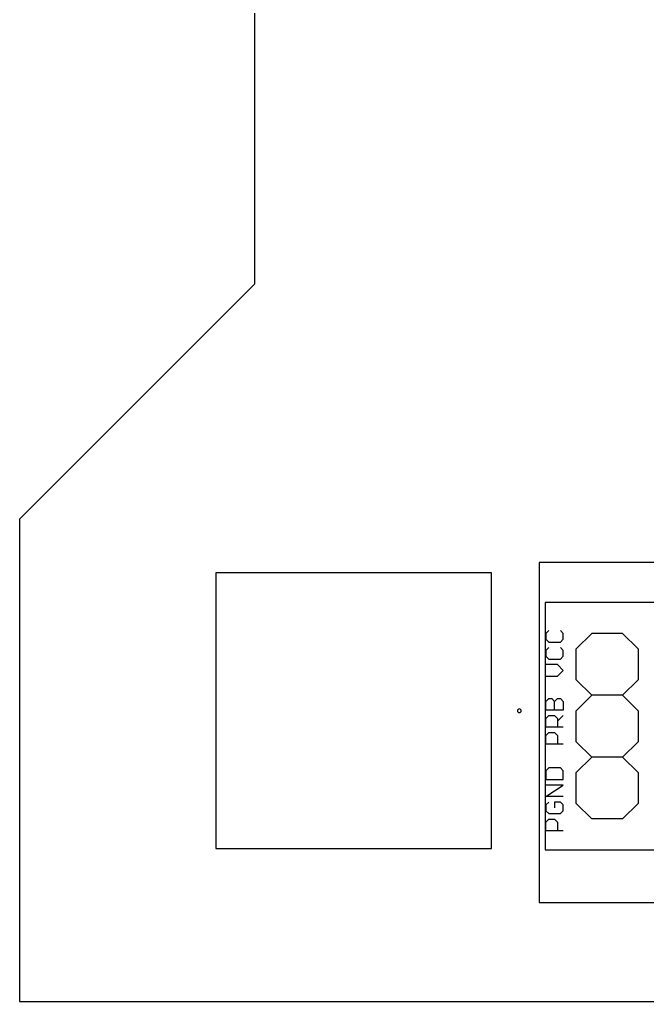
# Model space of a CAD drawing. Extents: x 0 to 11.5, y 0 to 11.2.
# Drawn here: x 0 to 1.015, y 0 to 1.588 of the extents above; entities that cross this region are included whole.
import ezdxf

# ---------------------------------------------------------------- set-up
doc = ezdxf.new("R2010")
doc.units = 0
for name, color, linetype in [('20', 53, 'CONTINUOUS'), ('21', 253, 'CONTINUOUS'), ('22', 253, 'CONTINUOUS')]:
    doc.layers.add(name, color=color, linetype=linetype)

msp = doc.modelspace()

# ---------------------------------------------------------------- linework, layer by layer
at = {"layer": '20'}
for p, q in [((0.38, 10.06), (0.38, 1.16)), ((0.38, 1.16), (0, 0.78)), ((0, 0.78), (0, 0)), ((0, 0), (11.21, 0))]:
    msp.add_line(p, q, dxfattribs=at)
at = {"layer": '21'}
for p, q in [((1.76, 0.71), (0.84, 0.71)), ((0.84, 0.71), (0.84, 0.16)), ((0.763, 0.693), (0.317, 0.693)), ((0.317, 0.693), (0.317, 0.247)), ((0.763, 0.247), (0.763, 0.693)), ((0.855647, 0.59993), (0.850976, 0.595259)), ((0.850976, 0.595259), (0.850976, 0.585918)), ((0.879, 0.595259), (0.874329, 0.59993)), ((0.879, 0.585918), (0.879, 0.595259)), ((0.925, 0.595), (0.9, 0.57)), ((0.975, 0.595), (0.925, 0.595)), ((1, 0.57), (0.975, 0.595)), ((0.850976, 0.585918), (0.855647, 0.581247)), ((0.855647, 0.572306), (0.850976, 0.567635)), ((0.855647, 0.581247), (0.874329, 0.581247)), ((0.874329, 0.581247), (0.879, 0.585918)), ((0.879, 0.567635), (0.874329, 0.572306)), ((0.850976, 0.567635), (0.850976, 0.558294)), ((0.850976, 0.558294), (0.855647, 0.553624)), ((0.874329, 0.553624), (0.879, 0.558294)), ((0.879, 0.558294), (0.879, 0.567635)), ((0.9, 0.52), (0.9, 0.57)), ((1, 0.57), (1, 0.52)), ((0.869659, 0.544683), (0.850976, 0.544683)), ((0.855647, 0.553624), (0.874329, 0.553624)), ((0.879, 0.535341), (0.869659, 0.544683)), ((0.850976, 0.526), (0.869659, 0.526)), ((0.869659, 0.526), (0.879, 0.535341)), ((0.925, 0.495), (0.9, 0.52)), ((1, 0.52), (0.975, 0.495)), ((0.9, 0.47), (0.925, 0.495)), ((0.975, 0.495), (0.925, 0.495)), ((0.975, 0.495), (1, 0.47)), ((0.850976, 0.485259), (0.855647, 0.48993)), ((0.850976, 0.471247), (0.850976, 0.485259)), ((0.855647, 0.48993), (0.860317, 0.48993)), ((0.860317, 0.48993), (0.864988, 0.485259)), ((0.864988, 0.485259), (0.869659, 0.48993)), ((0.864988, 0.471247), (0.864988, 0.485259)), ((0.869659, 0.48993), (0.874329, 0.48993)), ((0.874329, 0.48993), (0.879, 0.485259)), ((0.879, 0.485259), (0.879, 0.471247)), ((0.879, 0.471247), (0.850976, 0.471247)), ((0.850976, 0.457635), (0.855647, 0.462306)), ((0.855647, 0.462306), (0.864988, 0.462306)), ((0.864988, 0.462306), (0.869659, 0.457635)), ((0.869659, 0.452965), (0.879, 0.462306)), ((0.9, 0.42), (0.9, 0.47)), ((1, 0.47), (1, 0.42)), ((0.850976, 0.443624), (0.850976, 0.457635)), ((0.869659, 0.457635), (0.869659, 0.443624)), ((0.879, 0.443624), (0.850976, 0.443624)), ((0.850976, 0.430012), (0.855647, 0.434683)), ((0.850976, 0.416), (0.850976, 0.430012)), ((0.855647, 0.434683), (0.864988, 0.434683)), ((0.864988, 0.434683), (0.869659, 0.430012)), ((0.869659, 0.430012), (0.869659, 0.416)), ((0.879, 0.416), (0.850976, 0.416)), ((0.925, 0.395), (0.9, 0.42)), ((1, 0.42), (0.975, 0.395)), ((0.9, 0.37), (0.925, 0.395)), ((0.975, 0.395), (0.925, 0.395)), ((0.975, 0.395), (1, 0.37)), ((0.855647, 0.377553), (0.850976, 0.372883)), ((0.850976, 0.372883), (0.850976, 0.358871)), ((0.874329, 0.377553), (0.855647, 0.377553)), ((0.879, 0.372883), (0.874329, 0.377553)), ((0.879, 0.358871), (0.879, 0.372883)), ((0.9, 0.32), (0.9, 0.37)), ((1, 0.37), (1, 0.32)), ((0.850976, 0.358871), (0.879, 0.358871)), ((0.850976, 0.331247), (0.879, 0.34993)), ((0.879, 0.34993), (0.850976, 0.34993)), ((0.879, 0.331247), (0.850976, 0.331247)), ((0.855647, 0.322306), (0.850976, 0.317635)), ((0.850976, 0.317635), (0.850976, 0.308294)), ((0.874329, 0.322306), (0.864988, 0.322306)), ((0.864988, 0.322306), (0.864988, 0.312965)), ((0.879, 0.317635), (0.874329, 0.322306)), ((0.879, 0.308294), (0.879, 0.317635)), ((0.925, 0.295), (0.9, 0.32)), ((1, 0.32), (0.975, 0.295)), ((0.850976, 0.308294), (0.855647, 0.303624)), ((0.855647, 0.303624), (0.874329, 0.303624)), ((0.874329, 0.303624), (0.879, 0.308294)), ((0.850976, 0.290012), (0.855647, 0.294683)), ((0.850976, 0.276), (0.850976, 0.290012)), ((0.855647, 0.294683), (0.864988, 0.294683)), ((0.864988, 0.294683), (0.869659, 0.290012)), ((0.869659, 0.290012), (0.869659, 0.276)), ((0.975, 0.295), (0.925, 0.295)), ((0.879, 0.276), (0.850976, 0.276)), ((0.317, 0.247), (0.763, 0.247)), ((0.84, 0.16), (1.76, 0.16))]:
    msp.add_line(p, q, dxfattribs=at)
for start, end in [(0, 180), (180, 0)]:
    msp.add_arc((0.808, 0.47), 0.003, start, end, dxfattribs=at)
at = {"layer": '22'}
for p, q in [((1.75, 0.645), (0.85, 0.645)), ((0.85, 0.645), (0.85, 0.245)), ((0.85, 0.245), (1.75, 0.245))]:
    msp.add_line(p, q, dxfattribs=at)

doc.saveas('drawing.dxf')
